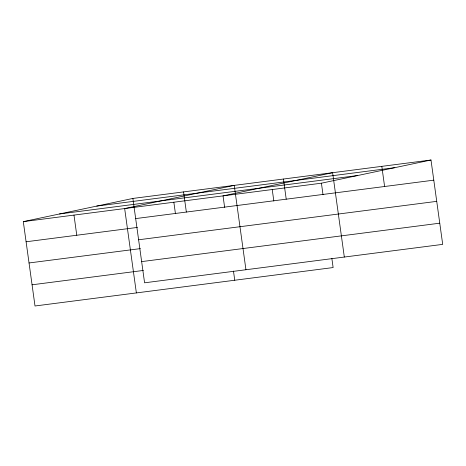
<?xml version="1.0" encoding="UTF-8"?>
<svg xmlns="http://www.w3.org/2000/svg" width="466" height="466" viewBox="0 0 466 466"><rect width="100%" height="100%" fill="white"/><g stroke="black" fill="none" stroke-linecap="round" stroke-linejoin="round"><path stroke-width="0.7" d="M331.85 258.374L333.126 267.56L35.008 305.987L23.3 221.63L132.874 198.44L430.992 160.013L442.7 244.37L144.582 282.804L132.874 198.44M23.3 221.63L321.418 183.196L430.992 160.013M96.718 206.094L394.836 167.667M59.462 213.976L357.579 175.548M135.67 218.589L433.788 180.161M26.096 241.778L137.435 227.425M138.612 239.78L436.729 201.353M29.038 262.964L140.377 248.617M141.641 261.612L439.758 223.185M32.067 284.796L143.406 270.443M381.805 166.35L384.601 186.499M344.322 257.051L332.613 172.694L223.039 195.883L224.635 207.393M321.418 183.196L323.014 194.712M283.427 179.037L286.223 199.186M272.231 189.54L273.827 201.056M245.943 269.732L234.235 185.375L124.661 208.564L136.369 292.922M233.472 271.061L234.748 280.241M183.557 191.91L186.353 212.059M173.853 202.221L175.449 213.737M73.978 215.094L76.774 235.243"/></g></svg>
